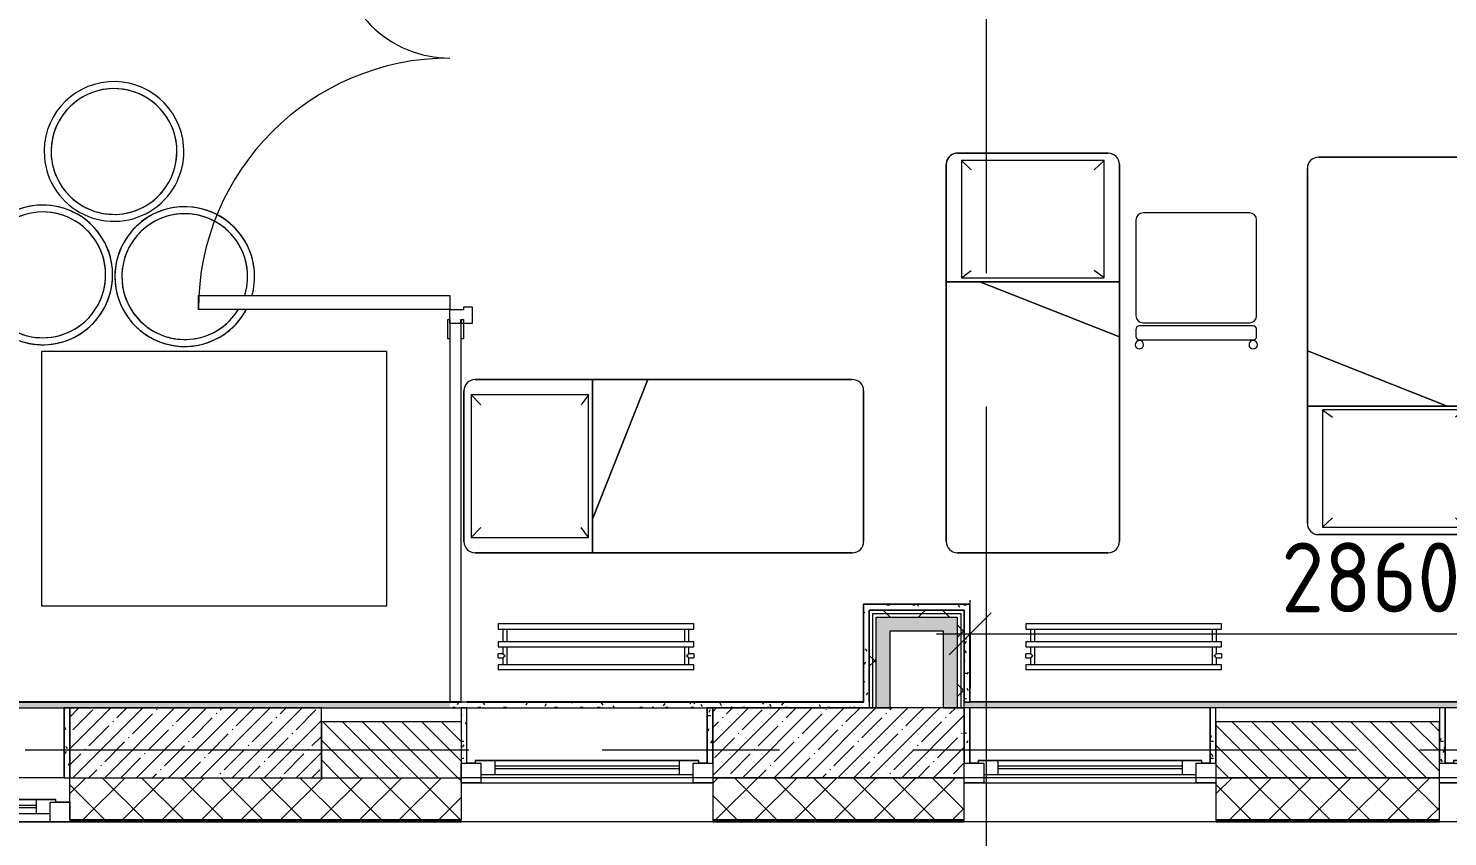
# Model space of a CAD drawing. Header units: millimetres. Extents: x 81609 to 272668, y -8553 to 29000.
# Drawn here: x 117782 to 122859, y -311 to 2581 of the extents above; entities that cross this region are included whole.
import ezdxf

# ---------------------------------------------------------------- set-up
doc = ezdxf.new("R2010")
doc.units = ezdxf.units.MM
doc.linetypes.add('Осевая', pattern=[3175, 635, -476.25, 1587.5, -476.25])
for name, color, linetype, lineweight in [('A-ANNO-DIMS', 7, 'Continuous', 9), ('A-ANNO-DIMS-100', 7, 'Continuous', 9), ('A-DOOR', 7, 'Continuous', 9), ('A-DOOR-1', 7, 'Continuous', 13), ('A-DOOR-FRAM', 7, 'Continuous', 13), ('A-GLAZ', 7, 'Continuous', 9), ('A-GLAZ-1', 7, 'Continuous', 13), ('A-WALL', 7, 'Continuous', 9), ('I-WALL', 7, 'Continuous', 9), ('M-EQPM', 7, 'Continuous', 9), ('S-COLS', 7, 'Continuous', 9), ('Оси', 7, 'Continuous', 9), ('Оси-2', 7, 'Осевая', 9)]:
    doc.layers.add(name, color=color, linetype=linetype, lineweight=lineweight)
for name, color, linetype, lineweight, true_color in [('A-WALL-1', 7, 'Continuous', 9, 0x3c3c3c), ('A-WALL-FNSH-1', 7, 'Continuous', 9, 0x3c3c3c), ('I-FURN-1', 7, 'Continuous', 9, 0xf0f0f0)]:
    doc.layers.add(name, color=color, linetype=linetype, lineweight=lineweight, true_color=true_color)
doc.styles.add('ISOCPEUR', font='isocpeur.ttf', dxfattribs={"width": 0.9, "height": 250})
doc.dimstyles.new('ISO-2_5_0_9К_БОЛЬШОЙ', dxfattribs={"dimscale": 304.8, "dimtxt": 248.995294, "dimasz": 0.492126, "dimexe": 0.393701, "dimexo": 0.984252, "dimgap": 0, "dimtad": 1, "dimdec": 0, "dimrnd": 10, "dimzin": 0, "dimdsep": 46, "dimtxsty": 'ISOCPEUR', "dimblk1": 'OBLIQUE', "dimblk2": 'OBLIQUE', "dimsah": 1, "dimcen": 0.09, "dimdle": 0.393701, "dimazin": 0, "dimtfac": 1, "dimtdec": 4, "dimtix": 1, "dimtmove": 0, "dimatfit": 3, "dimfxl": 1, "dimtvp": 1, "dimtolj": 1, "dimtzin": 0, "dimarcsym": 2})
pattern_1 = [(45, (0, 0), (-57.024626, 57.024626), []), (45, (57.025, 0), (-57.024626, 57.024626), [100.806, -20.161, 3.353, -16.808])]
pattern_2 = [(0, (0, 0), (121.92, 30.48), [10.058, -81.382, 10.058, -81.382, -487.68]), (0, (0, 0), (121.92, 30.48), [-182.88, 10.058, -172.822, 10.058, -81.382, -213.36]), (0, (0, 0), (121.92, 30.48), [-457.2, 10.058, -50.902, 10.058, -142.342]), (120, (45.72, 15.24), (-87.356454, 90.345817), [10.058, -81.382, 10.058, -81.382, -487.68]), (120, (45.72, 15.24), (-87.356454, 90.345817), [-182.88, 10.058, -172.822, 10.058, -81.382, -213.36]), (120, (45.72, 15.24), (-87.356454, 90.345817), [-457.2, 10.058, -50.902, 10.058, -142.342]), (240, (60.96, 76.2), (-34.563546, -120.825817), [10.058, -81.382, 10.058, -81.382, -487.68]), (240, (60.96, 76.2), (-34.563546, -120.825817), [-182.88, 10.058, -172.822, 10.058, -81.382, -213.36]), (240, (60.96, 76.2), (-34.563546, -120.825817), [-457.2, 10.058, -50.902, 10.058, -142.342])]
pattern_3 = [(45, (0, 0), (-106.06602, 106.06602), []), (135, (0, 0), (-106.06602, -106.06602), [])]

# ---------------------------------------------------------------- blocks, each defined once
blk = doc.blocks.new('120_Окно_СКБ_1Ст - 120_Окно_СКБ_1Ст 900х2500_h_ с форточкой-22876038-План размещения напольных электротехнических лючков и розеток 2 этажа в осях 23-33')
at = {"layer": 'A-GLAZ'}
for p, q in [((450, -57), (-450, -57)), ((-430, -127), (-400, -127)), ((-330, -107), (330, -107)), ((330, -117), (-330, -117)), ((400, -127), (430, -127))]:
    blk.add_line(p, q, dxfattribs=at)
at = {"layer": 'A-GLAZ-1'}
for p, q in [((-450, -127), (-450, -57)), ((-450, -57), (-380, -57)), ((-380, -57), (-380, -127)), ((380, -87), (-380, -87)), ((-380, -87), (-380, -127)), ((-330, -137), (-330, -87)), ((330, -137), (330, -87)), ((380, -127), (380, -57)), ((380, -57), (450, -57)), ((380, -127), (380, -87)), ((450, -57), (450, -127)), ((-380, -127), (-450, -127)), ((-380, -127), (-400, -127)), ((-400, -127), (-400, -137)), ((-400, -137), (400, -137)), ((400, -137), (-400, -137)), ((450, -127), (380, -127)), ((400, -127), (380, -127)), ((400, -137), (400, -127))]:
    blk.add_line(p, q, dxfattribs=at)
blk = doc.blocks.new('120_Окно_СКБ_1Ст - 120_Окно_СКБ_1Ст 900х2500_h_ с форточкой-V2-План размещения напольных электротехнических лючков и розеток 2 этажа в осях 23-33')
at = {"layer": 'A-GLAZ'}
for p, q in [((450, -57), (-450, -57)), ((-430, -127), (-400, -127)), ((-330, -107), (330, -107)), ((330, -117), (-330, -117)), ((400, -127), (430, -127))]:
    blk.add_line(p, q, dxfattribs=at)
at = {"layer": 'A-GLAZ-1'}
for p, q in [((-450, -127), (-450, -57)), ((-450, -57), (-380, -57)), ((-380, -57), (-380, -127)), ((380, -87), (-380, -87)), ((-380, -87), (-380, -127)), ((-330, -137), (-330, -87)), ((330, -137), (330, -87)), ((380, -127), (380, -57)), ((380, -57), (450, -57)), ((380, -127), (380, -87)), ((450, -57), (450, -127)), ((-380, -127), (-450, -127)), ((-380, -127), (-400, -127)), ((-400, -127), (-400, -137)), ((-400, -137), (400, -137)), ((400, -137), (-400, -137)), ((450, -127), (380, -127)), ((400, -127), (380, -127)), ((400, -137), (400, -127))]:
    blk.add_line(p, q, dxfattribs=at)
blk = doc.blocks.new('120_Окно_СКБ_2Ст_Фрамуга сверху - 120_Окно_СКБ_2Ст_2300х2500_h_ ДОО-22877051-План размещения напольных электротехнических лючков и розеток 2 этажа в осях 23-33')
at = {"layer": 'A-GLAZ'}
for p, q in [((1150, 83), (-1150, 83)), ((-1080, 83), (1080, 83)), ((-1150, 13), (-1100, 13)), ((-1030, 33), (470, 33)), ((470, 23), (-1030, 23)), ((540, 13), (570, 13)), ((540, 13), (570, 13)), ((640, 33), (1030, 33)), ((1030, 23), (640, 23)), ((1100, 13), (1150, 13))]:
    blk.add_line(p, q, dxfattribs=at)
at = {"layer": 'A-GLAZ-1'}
for p, q in [((-1150, 13), (-1150, 83)), ((-1150, 83), (-1080, 83)), ((-1080, 83), (-1080, 13)), ((520, 53), (-1080, 53)), ((-1080, 53), (-1080, 13)), ((-1030, 3), (-1030, 53)), ((470, 3), (470, 53)), ((520, 13), (520, 83)), ((520, 83), (590, 83)), ((520, 13), (520, 53)), ((590, 83), (590, 13)), ((1080, 53), (590, 53)), ((590, 53), (590, 13)), ((640, 3), (640, 53)), ((1030, 3), (1030, 53)), ((1080, 13), (1080, 83)), ((1080, 83), (1150, 83)), ((1080, 13), (1080, 53)), ((1150, 83), (1150, 13)), ((-1080, 13), (-1150, 13)), ((-1080, 13), (-1100, 13)), ((-1100, 13), (-1100, 3)), ((-1100, 3), (540, 3)), ((540, 3), (-1100, 3)), ((590, 13), (520, 13)), ((540, 13), (520, 13)), ((540, 3), (540, 13)), ((590, 13), (570, 13)), ((570, 13), (570, 3)), ((570, 3), (1100, 3)), ((1100, 3), (570, 3)), ((1150, 13), (1080, 13)), ((1100, 13), (1080, 13)), ((1100, 3), (1100, 13))]:
    blk.add_line(p, q, dxfattribs=at)
blk = doc.blocks.new('120_Окно_СКБ_1Ст - 120_Окно_СКБ_1Ст 900х2500_h_ с форточкой-V4-План размещения напольных электротехнических лючков и розеток 2 этажа в осях 23-33')
at = {"layer": 'A-GLAZ'}
for p, q in [((450, -57), (-450, -57)), ((-430, -127), (-400, -127)), ((-330, -107), (330, -107)), ((330, -117), (-330, -117)), ((400, -127), (430, -127))]:
    blk.add_line(p, q, dxfattribs=at)
at = {"layer": 'A-GLAZ-1'}
for p, q in [((-450, -127), (-450, -57)), ((-450, -57), (-380, -57)), ((-380, -57), (-380, -127)), ((380, -87), (-380, -87)), ((-380, -87), (-380, -127)), ((-330, -137), (-330, -87)), ((330, -137), (330, -87)), ((380, -127), (380, -57)), ((380, -57), (450, -57)), ((380, -127), (380, -87)), ((450, -57), (450, -127)), ((-380, -127), (-450, -127)), ((-380, -127), (-400, -127)), ((-400, -127), (-400, -137)), ((-400, -137), (400, -137)), ((400, -137), (-400, -137)), ((450, -127), (380, -127)), ((400, -127), (380, -127)), ((400, -137), (400, -127))]:
    blk.add_line(p, q, dxfattribs=at)
blk = doc.blocks.new('Стул Breuer - 1_189-25586788-План размещения напольных электротехнических лючков и розеток 2 этажа в осях 23-33')
at = {"layer": 'I-FURN-1'}
for p, q in [((-215.9, 215.9), (-215.9, -127)), ((190.5, 241.3), (-190.5, 241.3)), ((215.9, -127), (215.9, 215.9)), ((-215.9, -176.2), (-215.9, -200.8)), ((203.2, -163.5), (-203.2, -163.5)), ((-190.5, -152.4), (190.5, -152.4)), ((215.9, -200.8), (215.9, -176.2)), ((-203.2, -213.5), (203.2, -213.5))]:
    blk.add_line(p, q, dxfattribs=at)
for centre, radius, start, end in [((-190.5, 215.9), 25.4, 90, 180), ((190.5, 215.9), 25.4, 0, 90), ((-190.5, -127), 25.4, 180, 270), ((190.5, -127), 25.4, 270, 360), ((-203.2, -176.2), 12.7, 90, 180), ((-203.2, -200.8), 12.7, 180, 270), ((203.2, -176.2), 12.7, 360, 90), ((203.2, -200.8), 12.7, 270, 360), ((-203.5, -230.6), 15.1, 360, 180), ((-203.5, -230.6), 15.1, 180, 360), ((203.7, -230.6), 15.1, 360, 180), ((203.7, -230.6), 15.1, 180, 360)]:
    blk.add_arc(centre, radius, start, end, dxfattribs=at)
blk = doc.blocks.new('Bed - Small Sizes - 1_119-V51-План размещения напольных электротехнических лючков и розеток 2 этажа в осях 23-33')
at = {"layer": 'I-FURN-1'}
for p, q in [((247.3, 0), (-292.7, 0)), ((-292.7, 0), (247.3, 0)), ((247.3, 0), (-292.7, 0)), ((-292.7, 0), (247.3, 0)), ((-332.7, -40), (-332.7, -460)), ((-332.7, -460), (-332.7, -40)), ((-332.7, -40), (-332.7, -460)), ((-332.7, -460), (-332.7, -40)), ((-277.5, -26.2), (-242.7, -60)), ((232.5, -26.2), (-277.5, -26.2)), ((-277.5, -26.2), (-277.5, -446.2)), ((232.5, -26.2), (-277.5, -26.2)), ((-277.5, -26.2), (-277.5, -446.2)), ((232.5, -26.2), (197.3, -60)), ((232.5, -446.2), (232.5, -26.2)), ((232.5, -446.2), (232.5, -26.2)), ((287.3, -460), (287.3, -40)), ((287.3, -40), (287.3, -460)), ((287.3, -657.7), (287.3, -40)), ((287.3, -40), (287.3, -657.7)), ((-277.5, -446.2), (-242.7, -420)), ((-277.5, -446.2), (232.5, -446.2)), ((-277.5, -446.2), (232.5, -446.2)), ((232.5, -446.2), (197.3, -420)), ((-332.7, -460), (-212.7, -460)), ((-212.7, -460), (-332.7, -460)), ((-332.7, -460), (-332.7, -1390)), ((-332.7, -1390), (-332.7, -460)), ((-332.7, -460), (-212.7, -460)), ((-212.7, -460), (287.3, -460)), ((287.3, -460), (-212.7, -460)), ((287.3, -460), (-212.7, -460)), ((-212.7, -460), (287.3, -657.7)), ((287.3, -657.7), (-212.7, -460)), ((-212.7, -460), (287.3, -460)), ((-212.7, -460), (287.3, -657.7)), ((-212.7, -460), (287.3, -460)), ((287.3, -657.7), (287.3, -460)), ((287.3, -460), (287.3, -657.7)), ((287.3, -1390), (287.3, -657.7)), ((287.3, -657.7), (287.3, -1390)), ((-292.7, -1430), (247.3, -1430)), ((247.3, -1430), (-292.7, -1430))]:
    blk.add_line(p, q, dxfattribs=at)
for centre, start, end in [((-292.7, -40), 90, 180), ((-292.7, -40), 90, 180), ((247.3, -40), 360, 90), ((247.3, -40), 0, 90), ((-292.7, -40), 165, 180), ((-292.7, -40), 165, 180), ((-292.7, -40), 90, 165), ((-292.7, -40), 150, 165), ((-292.7, -40), 90, 150), ((247.3, -40), 0, 90), ((247.3, -40), 0, 90), ((-292.7, -1390), 180, 270), ((-292.7, -1390), 180, 270), ((247.3, -1390), 270, 0), ((247.3, -1390), 270, 0)]:
    blk.add_arc(centre, 40, start, end, dxfattribs=at)
blk = doc.blocks.new('Bed - Small Sizes - Single 6-V55-План размещения напольных электротехнических лючков и розеток 2 этажа в осях 23-33')
at = {"layer": 'I-FURN-1'}
for p, q in [((247.3, 0), (-292.7, 0)), ((-292.7, 0), (247.3, 0)), ((247.3, 0), (-292.7, 0)), ((-292.7, 0), (247.3, 0)), ((-332.7, -40), (-332.7, -410)), ((-332.7, -460), (-332.7, -40)), ((-332.7, -40), (-332.7, -460)), ((-332.7, -460), (-332.7, -40)), ((-277.5, -26.2), (-242.7, -60)), ((232.5, -26.2), (-277.5, -26.2)), ((-277.5, -26.2), (-277.5, -446.2)), ((232.5, -26.2), (-277.5, -26.2)), ((-277.5, -26.2), (-277.5, -446.2)), ((232.5, -26.2), (197.3, -60)), ((232.5, -446.2), (232.5, -26.2)), ((232.5, -446.2), (232.5, -26.2)), ((287.3, -460), (287.3, -40)), ((287.3, -40), (287.3, -460)), ((287.3, -657.7), (287.3, -40)), ((287.3, -40), (287.3, -657.7)), ((-332.7, -410), (-332.7, -460)), ((-277.5, -446.2), (-242.7, -420)), ((-277.5, -446.2), (232.5, -446.2)), ((-277.5, -446.2), (232.5, -446.2)), ((232.5, -446.2), (197.3, -420)), ((-332.7, -460), (-212.7, -460)), ((-212.7, -460), (-332.7, -460)), ((-332.7, -460), (-332.7, -607.7)), ((-332.7, -607.7), (-332.7, -460)), ((-332.7, -460), (-212.7, -460)), ((-212.7, -460), (287.3, -460)), ((287.3, -460), (-212.7, -460)), ((287.3, -460), (-212.7, -460)), ((-212.7, -460), (287.3, -657.7)), ((287.3, -657.7), (-212.7, -460)), ((-212.7, -460), (287.3, -460)), ((-212.7, -460), (287.3, -657.7)), ((-212.7, -460), (287.3, -460)), ((287.3, -657.7), (287.3, -460)), ((287.3, -460), (287.3, -657.7)), ((-332.7, -607.7), (-332.7, -1310)), ((-332.7, -1310), (-332.7, -607.7)), ((287.3, -1310), (287.3, -657.7)), ((287.3, -657.7), (287.3, -1310)), ((-292.7, -1350), (247.3, -1350)), ((247.3, -1350), (-292.7, -1350))]:
    blk.add_line(p, q, dxfattribs=at)
for centre, start, end in [((-292.7, -40), 90, 180), ((-292.7, -40), 90, 180), ((247.3, -40), 360, 90), ((247.3, -40), 0, 90), ((-292.7, -40), 90, 180), ((-292.7, -40), 90, 180), ((247.3, -40), 0, 90), ((247.3, -40), 0, 90), ((-292.7, -1310), 180, 270), ((-292.7, -1310), 180, 240), ((247.3, -1310), 270, 0), ((247.3, -1310), 270, 0), ((-292.7, -1310), 240, 270)]:
    blk.add_arc(centre, 40, start, end, dxfattribs=at)
blk = doc.blocks.new('Bed - Small Sizes - 1_119-V56-План размещения напольных электротехнических лючков и розеток 2 этажа в осях 23-33')
at = {"layer": 'I-FURN-1'}
for p, q in [((247.3, 0), (-292.7, 0)), ((-292.7, 0), (247.3, 0)), ((247.3, 0), (-292.7, 0)), ((-292.7, 0), (247.3, 0)), ((-332.7, -40), (-332.7, -460)), ((-332.7, -460), (-332.7, -40)), ((-332.7, -40), (-332.7, -460)), ((-332.7, -460), (-332.7, -40)), ((-277.5, -26.2), (-242.7, -60)), ((232.5, -26.2), (-277.5, -26.2)), ((-277.5, -26.2), (-277.5, -446.2)), ((232.5, -26.2), (-277.5, -26.2)), ((-277.5, -26.2), (-277.5, -446.2)), ((232.5, -26.2), (197.3, -60)), ((232.5, -446.2), (232.5, -26.2)), ((232.5, -446.2), (232.5, -26.2)), ((287.3, -460), (287.3, -40)), ((287.3, -40), (287.3, -460)), ((287.3, -657.7), (287.3, -40)), ((287.3, -40), (287.3, -657.7)), ((-277.5, -446.2), (-242.7, -420)), ((-277.5, -446.2), (232.5, -446.2)), ((-277.5, -446.2), (232.5, -446.2)), ((232.5, -446.2), (197.3, -420)), ((-332.7, -460), (-212.7, -460)), ((-212.7, -460), (-332.7, -460)), ((-332.7, -460), (-332.7, -1390)), ((-332.7, -1390), (-332.7, -460)), ((-332.7, -460), (-212.7, -460)), ((-212.7, -460), (287.3, -460)), ((287.3, -460), (-212.7, -460)), ((287.3, -460), (-212.7, -460)), ((-212.7, -460), (287.3, -657.7)), ((287.3, -657.7), (-212.7, -460)), ((-212.7, -460), (287.3, -460)), ((-212.7, -460), (287.3, -657.7)), ((-212.7, -460), (287.3, -460)), ((287.3, -657.7), (287.3, -460)), ((287.3, -460), (287.3, -657.7)), ((287.3, -1390), (287.3, -657.7)), ((287.3, -657.7), (287.3, -1390)), ((-292.7, -1430), (247.3, -1430)), ((247.3, -1430), (-292.7, -1430))]:
    blk.add_line(p, q, dxfattribs=at)
for centre, start, end in [((-292.7, -40), 90, 180), ((-292.7, -40), 90, 180), ((247.3, -40), 360, 90), ((247.3, -40), 0, 90), ((-292.7, -40), 90, 180), ((-292.7, -40), 90, 180), ((247.3, -40), 0, 90), ((247.3, -40), 0, 90), ((-292.7, -1390), 180, 270), ((-292.7, -1390), 180, 270), ((247.3, -1390), 270, 0), ((247.3, -1390), 270, 0)]:
    blk.add_arc(centre, 40, start, end, dxfattribs=at)
blk = doc.blocks.new('Стол базовый прямоугольный - 1_146-25586992-План размещения напольных электротехнических лючков и розеток 2 этажа в осях 23-33')
at = {"layer": 'I-FURN-1'}
for p, q in [((617.5, 455), (-617.5, 455)), ((-617.5, 455), (-617.5, -455)), ((617.5, -455), (617.5, 455)), ((-617.5, -455), (617.5, -455))]:
    blk.add_line(p, q, dxfattribs=at)
blk = doc.blocks.new('ПУФ1 - 500_500 2-V101-План размещения напольных электротехнических лючков и розеток 2 этажа в осях 23-33')
at = {"layer": 'I-FURN-1'}
for radius, start, end in [(250, 360, 180), (225, 0, 180), (225, 360, 141.4286), (250, 102.8571, 128.5714), (250, 0, 102.8571), (250, 128.5714, 180), (225, 141.4286, 167.1429), (250, 180, 360), (250, 180, 334.2857), (225, 167.1429, 180), (225, 180, 205.7143), (225, 180, 360), (225, 334.2857, 360), (250, 334.2857, 360), (225, 205.7143, 334.2857)]:
    blk.add_arc((0, 0), radius, start, end, dxfattribs=at)
blk = doc.blocks.new('ПУФ1 - 500_500 2-V102-План размещения напольных электротехнических лючков и розеток 2 этажа в осях 23-33')
at = {"layer": 'I-FURN-1'}
for radius, start, end in [(250, 360, 180), (250, 0, 180), (225, 0, 180), (225, 90, 115.7143), (225, 64.2857, 90), (225, 115.7143, 141.4286), (225, 25.7143, 64.2857), (225, 141.4286, 180), (225, 360, 25.7143), (250, 180, 360), (225, 180, 334.2857), (225, 180, 360), (225, 334.2857, 360), (250, 180, 360)]:
    blk.add_arc((0, 0), radius, start, end, dxfattribs=at)
blk = doc.blocks.new('ПУФ1 - 500_500 2-V103-План размещения напольных электротехнических лючков и розеток 2 этажа в осях 23-33')
at = {"layer": 'I-FURN-1'}
for radius, start, end in [(250, 360, 146.9633), (225, 90, 143.5665), (225, 0, 143.5665), (250, 115.7143, 128.5714), (250, 77.1429, 115.7143), (225, 360, 90), (250, 64.2857, 77.1429), (250, 51.4286, 64.2857), (250, 141.4286, 146.9633), (250, 128.5714, 141.4286), (250, 38.5714, 51.4286), (250, 12.8571, 38.5714), (250, 159.4398, 180), (250, 159.4398, 180), (225, 157.644, 180), (225, 157.644, 180), (250, 0, 12.8571), (250, 180, 360), (250, 180, 231.4286), (225, 180, 192.8571), (225, 180, 360), (225, 295.7143, 360), (225, 192.8571, 295.7143), (250, 231.4286, 360)]:
    blk.add_arc((0, 0), radius, start, end, dxfattribs=at)
blk = doc.blocks.new('radiator_prado_classic_z_tip_30_po exemplyaru - Classic Z Тип 30-300-31134001-План размещения напольных электротехнических лючков и розеток 2 этажа в осях 23-33')
at = {"layer": 'M-EQPM'}
for p, q in [((0, 228), (0, 210)), ((700, 228), (0, 228)), ((0, 210), (700, 210)), ((17.5, 210), (17.5, 164)), ((32.5, 164), (32.5, 210)), ((667.5, 210), (667.5, 164)), ((682.5, 164), (682.5, 210)), ((700, 210), (700, 228)), ((700, 164), (0, 164)), ((0, 164), (0, 146)), ((700, 146), (700, 164)), ((0, 146), (700, 146)), ((17.5, 121.5), (0, 121.5)), ((17.5, 121.5), (0, 121.5)), ((0, 121.5), (0, 121.2)), ((0, 106.5), (0, 121.5)), ((0, 121.2), (0, 121.2)), ((0, 106.8), (0, 106.5)), ((0, 106.8), (0, 106.8)), ((0, 106.5), (17.5, 106.5)), ((0, 106.5), (17.5, 106.5)), ((17.5, 146), (17.5, 121.5)), ((17.5, 106.5), (17.5, 82)), ((32.5, 82), (32.5, 146)), ((667.5, 146), (667.5, 82)), ((682.5, 121.5), (682.5, 146)), ((700, 121.5), (682.5, 121.5)), ((700, 121.5), (682.5, 121.5)), ((682.5, 82), (682.5, 106.5)), ((682.5, 106.5), (700, 106.5)), ((682.5, 106.5), (700, 106.5)), ((700, 121.5), (700, 106.5)), ((700, 121.2), (700, 121.5)), ((700, 121.5), (700, 121.2)), ((700, 121.2), (700, 121.5)), ((700, 106.5), (700, 106.8)), ((700, 106.8), (700, 106.5)), ((700, 106.5), (700, 106.8)), ((700, 82), (0, 82)), ((0, 82), (0, 64)), ((700, 64), (0, 64)), ((700, 64), (700, 82))]:
    blk.add_line(p, q, dxfattribs=at)
for points, knots in [([(25, 114), (24.5, 114.5), (23.6, 115.4), (22.4, 116.6), (21.6, 117.4), (21.1, 117.9), (20.8, 118.2), (20.5, 118.5), (20.2, 118.8), (19.8, 119.1), (19.6, 119.4), (19.3, 119.7), (19, 120), (18.7, 120.3), (18.5, 120.5), (18.3, 120.7), (18.1, 120.9), (17.9, 121.1), (17.8, 121.2), (17.7, 121.3), (17.5, 121.5), (17.5, 121.5), (17.5, 121.5)], [0, 0, 0, 0, 0.142857, 0.285714, 0.357143, 0.392857, 0.428571, 0.464286, 0.5, 0.535714, 0.571429, 0.607143, 0.642857, 0.678571, 0.714286, 0.75, 0.785714, 0.821429, 0.857143, 0.892857, 0.928571, 1, 1, 1, 1]), ([(17.5, 106.5), (17.5, 106.5), (17.5, 106.5), (17.7, 106.7), (17.8, 106.8), (17.9, 106.9), (18.1, 107.1), (18.3, 107.3), (18.5, 107.5), (18.7, 107.7), (19, 108), (19.3, 108.3), (19.6, 108.6), (19.8, 108.9), (20.3, 109.3), (20.7, 109.7), (21.1, 110.1), (21.6, 110.6), (22.4, 111.4), (23.6, 112.6), (24.5, 113.5), (25, 114)], [0, 0, 0, 0, 0.071429, 0.107143, 0.142857, 0.178571, 0.214286, 0.25, 0.285714, 0.321429, 0.357143, 0.392857, 0.428571, 0.464286, 0.5, 0.571429, 0.607143, 0.642857, 0.714286, 0.857143, 1, 1, 1, 1]), ([(675, 114), (675.5, 114.5), (676.4, 115.4), (677.6, 116.6), (678.4, 117.4), (678.9, 117.9), (679.2, 118.2), (679.5, 118.5), (679.8, 118.8), (680.1, 119.2), (680.4, 119.4), (680.7, 119.7), (681, 120), (681.3, 120.3), (681.5, 120.5), (681.7, 120.7), (681.9, 120.9), (682.1, 121.1), (682.2, 121.2), (682.3, 121.3), (682.5, 121.5), (682.5, 121.5), (682.5, 121.5)], [0, 0, 0, 0, 0.142857, 0.285714, 0.357143, 0.392857, 0.428571, 0.464286, 0.5, 0.535714, 0.571429, 0.607143, 0.642857, 0.678571, 0.714286, 0.75, 0.785714, 0.821429, 0.857143, 0.892857, 0.928571, 1, 1, 1, 1]), ([(682.5, 106.5), (682.5, 106.5), (682.5, 106.5), (682.3, 106.7), (682.2, 106.8), (682.1, 106.9), (681.9, 107.1), (681.7, 107.3), (681.5, 107.5), (681.3, 107.7), (681, 108), (680.7, 108.3), (680.4, 108.6), (680.1, 108.8), (679.7, 109.3), (679.3, 109.7), (678.9, 110.1), (678.4, 110.6), (677.6, 111.4), (676.4, 112.6), (675.5, 113.5), (675, 114)], [0, 0, 0, 0, 0.071429, 0.107143, 0.142857, 0.178571, 0.214286, 0.25, 0.285714, 0.321429, 0.357143, 0.392857, 0.428571, 0.464286, 0.5, 0.571429, 0.607143, 0.642857, 0.714286, 0.857143, 1, 1, 1, 1])]:
    blk.add_open_spline(points, degree=3, knots=knots, dxfattribs=at)
blk = doc.blocks.new('110_Дверь_СКБ_2Ст - Д-5_п__в составе перегородки _не входит в спец__-32680317-План размещения напольных электротехнических лючков и розеток 2 этажа в осях 23-33')
at = {"layer": 'A-DOOR'}
for centre, radius, start, end in [((-637.5, -20), 400, 270, 0), ((662.5, -20), 900, 180, 270)]:
    blk.add_arc(centre, radius, start, end, dxfattribs=at)
at = {"layer": 'A-DOOR-1'}
for p, q in [((-637.5, -20), (-587.5, -20)), ((-637.5, -420), (-637.5, -20)), ((-587.5, -20), (-587.5, -420)), ((612.5, -20), (662.5, -20)), ((612.5, -920), (612.5, -20)), ((662.5, -20), (662.5, -920)), ((-587.5, -420), (-637.5, -420)), ((662.5, -920), (612.5, -920))]:
    blk.add_line(p, q, dxfattribs=at)
at = {"layer": 'A-DOOR-FRAM'}
for p, q in [((-687.5, 60), (-627.5, 60)), ((-687.5, -20), (-687.5, 60)), ((-627.5, 60), (-627.5, 30)), ((652.5, 60), (712.5, 60)), ((652.5, 30), (652.5, 60)), ((712.5, 60), (712.5, -20)), ((-742.5, 28), (-672.5, 28)), ((-742.5, 20), (-742.5, 28)), ((-672.5, 20), (-742.5, 20)), ((-687.5, 20), (-672.5, 20)), ((-687.5, 19), (-687.5, 20)), ((-672.5, 19), (-687.5, 19)), ((-672.5, 28), (-672.5, 20)), ((-672.5, 20), (-672.5, 19)), ((-637.5, 30), (-637.5, -20)), ((-627.5, 30), (-637.5, 30)), ((662.5, 30), (652.5, 30)), ((662.5, -20), (662.5, 30)), ((697.5, 20), (697.5, 28)), ((697.5, 28), (767.5, 28)), ((697.5, 19), (697.5, 20)), ((697.5, 20), (712.5, 20)), ((767.5, 20), (697.5, 20)), ((712.5, 19), (697.5, 19)), ((712.5, 20), (712.5, 19)), ((767.5, 28), (767.5, 20)), ((-742.5, -20), (-672.5, -20)), ((-742.5, -28), (-742.5, -20)), ((-672.5, -28), (-742.5, -28)), ((-637.5, -20), (-687.5, -20)), ((-672.5, -20), (-672.5, -28)), ((712.5, -20), (662.5, -20)), ((697.5, -28), (697.5, -20)), ((697.5, -20), (767.5, -20)), ((767.5, -28), (697.5, -28)), ((767.5, -20), (767.5, -28))]:
    blk.add_line(p, q, dxfattribs=at)
blk = doc.blocks.new('DIMBLOCK39-План размещения напольных электротехнических лючков и розеток 2 этажа в осях 23-33')
at = {"layer": 'A-ANNO-DIMS-100'}
for p, q in [((124009.1, 630), (124009.1, 295.1)), ((124009.1, 415.1), (124009.1, 630)), ((121151, 220), (121151, 535.1)), ((121031, 415.1), (124129.1, 415.1)), ((121151, 415.1), (121151, 220))]:
    blk.add_line(p, q, dxfattribs=at)
at = {"layer": 'A-ANNO-DIMS-100', "lineweight": 20}
for p, q in [((121151, 415.1), (121226, 490.1)), ((124009.1, 415.1), (124084.1, 490.1)), ((121151, 415.1), (121076, 340.1)), ((124009.1, 415.1), (123934.1, 340.1))]:
    blk.add_line(p, q, dxfattribs=at)
at = {"layer": 'A-ANNO-DIMS-100', "color": 0, "insert": (122264, 741.7), "char_height": 250, "width": 758.478, "attachment_point": 1, "line_spacing_factor": 1.149209, "style": 'ISOCPEUR'}
blk.add_mtext('2860', dxfattribs=at)
blk = doc.blocks.new('_Oblique')
at = {"color": 0, "linetype": 'ByBlock', "lineweight": -2}
blk.add_line((-0.5, -0.5), (0.5, 0.5), dxfattribs=at)

msp = doc.modelspace()

# ---------------------------------------------------------------- hatches: boundary and pattern name
at = {"layer": 'A-WALL'}
h = msp.add_hatch(dxfattribs=at)
h.set_pattern_fill('FP_3', color=256, style=0, pattern_type=2)
h.set_pattern_definition([(135, (0, 0), (-35.35534, -35.35534), [])])
h.paths.add_polyline_path([(122030, -100), (122830, -100), (122830, 100), (122030, 100)])
h.paths.add_polyline_path([(119330, -100), (119330, 100), (118830, 100), (118830, -100), (119155.3, -100)])
h.paths.add_polyline_path([(113430, -100), (113680, -100), (113680, 100), (113430, 100)])
h.paths.add_polyline_path([(114580, -100), (115630, -100), (115630, 100), (114580, 100)])
h.paths.add_polyline_path([(109123.6, -100), (110230, -100), (110230, 100), (108930, 100), (108930, -100)])
h.paths.add_polyline_path([(104593.2, -100), (104830, -100), (104830, 100), (103780, 100), (103780, -100), (103945.9, -100)])
h.paths.add_polyline_path([(102880, -100), (102880, 100), (102630, 100), (102630, -100), (102651.5, -100)])
h.paths.add_polyline_path([(101033.5, -100), (101730, -100), (101730, 100), (100830, 100), (100830, -100)])
h.paths.add_polyline_path([(97473.9, -100), (99030, -100), (99030, 100), (95680, 100), (95680, -100), (97150.3, -100)])
h.paths.add_polyline_path([(94780, -100), (94780, 100), (94530, 100), (94530, -100)])
h.paths.add_polyline_path([(92730, -100), (92730, 100), (91930, 100), (91930, -100), (92619.8, -100)])
h = msp.add_hatch(dxfattribs=at)
h.set_pattern_fill('FP_1', color=256, style=0, pattern_type=2)
h.set_pattern_definition([(45, (0, 0), (-70.71068, 70.71068), []), (135, (0, 0), (-70.71068, -70.71068), [])])
h.paths.add_polyline_path([(125080, -250), (125080, -100), (123730, -100), (123730, -250)])
h.paths.add_polyline_path([(122830, -250), (122830, -100), (122030, -100), (122030, -250)])
h.paths.add_polyline_path([(120773.4, -250), (121130, -250), (121130, -100), (120230, -100), (120230, -250)])
h.paths.add_polyline_path([(117930, -250), (119330, -250), (119330, -100), (117930, -100), (117930, -126)])
h.paths.add_polyline_path([(115630, -250), (115630, -100), (114580, -100), (114580, -250), (115595.7, -250)])
h.paths.add_polyline_path([(112530, -250), (113680, -250), (113680, -100), (112530, -100), (112530, -126)])
h.paths.add_polyline_path([(110230, -250), (110230, -100), (108930, -100), (108930, -250)])
h.paths.add_polyline_path([(107130, -250), (108030, -250), (108030, -100), (107130, -100), (107130, -126)])
h.paths.add_polyline_path([(104830, -250), (104830, -100), (103780, -100), (103780, -250)])
h.paths.add_polyline_path([(102880, -250), (102880, -100), (100830, -100), (100830, -250)])
h.paths.add_polyline_path([(99930, -250), (99930, -100), (95680, -100), (95680, -250)])
h.paths.add_polyline_path([(93630, -250), (94780, -250), (94780, -100), (93630, -100), (93630, -126)])
h.paths.add_polyline_path([(92730, -250), (92730, -100), (91930, -100), (91930, -250)])
h.paths.add_polyline_path([(91030, -250), (91030, -100), (89210, -100), (89210, -250), (89707.4, -250)])
at = {"layer": 'I-WALL'}
h = msp.add_hatch(dxfattribs=at)
h.set_pattern_fill('FP_41', color=256, style=0, pattern_type=2)
h.set_pattern_definition(pattern_2)
h.paths.add_polyline_path([(120790, 170), (120790, 520), (120770, 520), (120770, 170), (120773.4, 170)])
h = msp.add_hatch(dxfattribs=at)
h.set_pattern_fill('FP_41', color=256, style=0, pattern_type=2)
h.set_pattern_definition(pattern_2)
h.paths.add_polyline_path([(121130, 500), (121150, 500), (121150, 520), (120790, 520), (120790, 500), (121097, 500)])
h = msp.add_hatch(dxfattribs=at)
h.set_pattern_fill('FP_42', color=256, style=0, pattern_type=2)
h.set_pattern_definition(pattern_3)
h.paths.add_polyline_path([(121117.5, 487.5), (121117.5, 500), (120790, 500), (120790, 487.5), (121105, 487.5)])
h = msp.add_hatch(dxfattribs=at)
h.set_pattern_fill('FP_42', color=256, style=0, pattern_type=2)
h.set_pattern_definition(pattern_3)
h.paths.add_polyline_path([(120802.5, 150), (120802.5, 487.5), (120790, 487.5), (120790, 150)])
h = msp.add_hatch(dxfattribs=at)
h.set_pattern_fill('FP_42', color=256, style=0, pattern_type=2)
h.set_pattern_definition(pattern_3)
h.paths.add_polyline_path([(121055, 475), (121105, 475), (121105, 487.5), (120802.5, 487.5), (120802.5, 475), (120815, 475)])
h = msp.add_hatch(dxfattribs=at)
h.set_pattern_fill('FP_42', color=256, style=0, pattern_type=2)
h.set_pattern_definition(pattern_3)
h.paths.add_polyline_path([(120802.5, 150), (120815, 150), (120815, 475), (120802.5, 475), (120802.5, 395.7)])
for points in [[(121055, 425), (121055, 475), (120815, 475), (120815, 425), (120865, 425)], [(121097, 150), (121105, 150), (121105, 475), (121055, 475), (121055, 150)], [(120865, 150), (120865, 425), (120815, 425), (120815, 150)]]:
    msp.add_hatch(color=256, dxfattribs=at).paths.add_polyline_path(points)
h = msp.add_hatch(dxfattribs=at)
h.set_pattern_fill('FP_42', color=256, style=0, pattern_type=2)
h.set_pattern_definition(pattern_3)
h.paths.add_polyline_path([(121105, 150), (121117.5, 150), (121117.5, 487.5), (121105, 487.5), (121105, 395.7)])
h = msp.add_hatch(dxfattribs=at)
h.set_pattern_fill('FP_42', color=256, style=0, pattern_type=2)
h.set_pattern_definition(pattern_3)
h.paths.add_polyline_path([(121117.5, 150), (121130, 150), (121130, 500), (121117.5, 500), (121117.5, 395.7)])
h = msp.add_hatch(dxfattribs=at)
h.set_pattern_fill('FP_41', color=256, style=0, pattern_type=2)
h.set_pattern_definition(pattern_2)
h.paths.add_polyline_path([(121150, 170.5), (121150, 500), (121130, 500), (121130, 170.5)])
h = msp.add_hatch(dxfattribs=at)
h.set_pattern_fill('FP_41', color=256, style=0, pattern_type=2)
h.set_pattern_definition(pattern_2)
h.paths.add_polyline_path([(115650, 150), (119290, 150), (119290, 170), (115650, 170)])
h = msp.add_hatch(dxfattribs=at)
h.set_pattern_fill('FP_41', color=256, style=0, pattern_type=2)
h.set_pattern_definition(pattern_2)
h.paths.add_polyline_path([(120126.2, 150), (120790, 150), (120790, 170), (119290, 170), (119290, 150), (119802.6, 150)])
h = msp.add_hatch(dxfattribs=at)
h.set_pattern_fill('FP_41', color=256, style=0, pattern_type=2)
h.set_pattern_definition(pattern_2)
h.paths.add_polyline_path([(123524, 150), (124830, 150), (124830, 170), (121130, 170), (121130, 150), (123362.2, 150)])
h = msp.add_hatch(dxfattribs=at)
h.set_pattern_fill('FP_41', color=256, style=0, pattern_type=2)
h.set_pattern_definition(pattern_2)
h.paths.add_polyline_path([(117930, -100), (117930, 150), (117910, 150), (117910, -100)])
h = msp.add_hatch(dxfattribs=at)
h.set_pattern_fill('FP_41', color=256, style=0, pattern_type=2)
h.set_pattern_definition(pattern_2)
h.paths.add_polyline_path([(119350, -48), (119350, 150), (119330, 150), (119330, -48)])
h = msp.add_hatch(dxfattribs=at)
h.set_pattern_fill('FP_41', color=256, style=0, pattern_type=2)
h.set_pattern_definition(pattern_2)
h.paths.add_polyline_path([(120230, -48), (120230, 150), (120210, 150), (120210, -48)])
h = msp.add_hatch(dxfattribs=at)
h.set_pattern_fill('FP_41', color=256, style=0, pattern_type=2)
h.set_pattern_definition(pattern_2)
h.paths.add_polyline_path([(121150, -48), (121150, 150), (121130, 150), (121130, -48)])
h = msp.add_hatch(dxfattribs=at)
h.set_pattern_fill('FP_41', color=256, style=0, pattern_type=2)
h.set_pattern_definition(pattern_2)
h.paths.add_polyline_path([(122030, -48), (122030, 150), (122010, 150), (122010, -48)])
h = msp.add_hatch(dxfattribs=at)
h.set_pattern_fill('FP_41', color=256, style=0, pattern_type=2)
h.set_pattern_definition(pattern_2)
h.paths.add_polyline_path([(122850, -48), (122850, 150), (122830, 150), (122830, -48)])
at = {"layer": 'S-COLS'}
h = msp.add_hatch(dxfattribs=at)
h.set_pattern_fill('FP_2', color=256, style=0, pattern_type=2)
h.set_pattern_definition(pattern_1)
h.paths.add_polyline_path([(118184.5, -100), (118830, -100), (118830, 150), (117930, 150), (117930, -100)])
h = msp.add_hatch(dxfattribs=at)
h.set_pattern_fill('FP_2', color=256, style=0, pattern_type=2)
h.set_pattern_definition(pattern_1)
h.paths.add_polyline_path([(120449.8, -100), (121130, -100), (121130, 150), (120230, 150), (120230, -100)])

# ---------------------------------------------------------------- linework, layer by layer
at = {"layer": 'A-WALL'}
for p, q in [((120802.5, 487.5), (121117.5, 487.5)), ((120802.5, 150), (120802.5, 487.5)), ((120815, 475), (121105, 475)), ((120815, 150), (120815, 475)), ((121105, 475), (121105, 150)), ((121117.5, 487.5), (121117.5, 150)), ((118830, 100), (118830, -100)), ((117910, -100), (119330, -100)), ((118830, -100), (119330, -100)), ((122030, -100), (122830, -100)), ((122830, -100), (122030, -100)), ((117930, -250), (119330, -250)), ((117930, -253), (119330, -253)), ((120230, -250), (121130, -250)), ((120230, -253), (121130, -253)), ((122030, -250), (122830, -250)), ((122030, -253), (122830, -253)), ((117930, -258), (115630, -258)), ((120230, -258), (119330, -258)), ((122030, -258), (121130, -258)), ((123730, -258), (122830, -258))]:
    msp.add_line(p, q, dxfattribs=at)
at = {"layer": 'A-WALL-1'}
for p, q in [((119290, 1470), (119290, 170)), ((119330, 170), (119330, 1470)), ((121150, 520), (120770, 520)), ((121150, 170.5), (121150, 520)), ((121130, 500), (120790, 500)), ((120790, 500), (120790, 150)), ((120790, 170), (120790, 500)), ((120790, 500), (121130, 500)), ((121130, 150), (121130, 500)), ((121130, 500), (121130, 170.5)), ((120865, 425), (121055, 425)), ((120865, 150), (120865, 425)), ((121055, 425), (121055, 150)), ((120770, 170), (115650, 170)), ((120770, 171), (120770, 170)), ((121130, 170.5), (121150, 170.5)), ((124810, 170), (121130, 170)), ((115630, 150), (120865, 150)), ((117930, 150), (117910, 150)), ((117910, 150), (117910, -100)), ((117930, -250), (117930, 150)), ((119350, 150), (119330, 150)), ((119330, 150), (119330, -250)), ((119350, -48), (119350, 150)), ((120230, 150), (120210, 150)), ((120210, 150), (120210, -48)), ((120230, -48), (120230, 150)), ((121055, 150), (121130, 150)), ((124659.5, 150), (121130, 150)), ((121130, 150), (121130, -48)), ((121150, -48), (121150, 150)), ((122030, 150), (122010, 150)), ((122010, 150), (122010, -48)), ((122030, -48), (122030, 150)), ((122830, 150), (122830, -48)), ((122850, -48), (122850, 150)), ((119330, 100), (118830, 100)), ((122830, 100), (122030, 100)), ((122030, 100), (122030, -250)), ((122830, -250), (122830, 100)), ((119330, -48), (119350, -48)), ((120210, -48), (120230, -48)), ((121130, -48), (121150, -48)), ((122010, -48), (122030, -48)), ((122830, -48), (122850, -48)), ((121130, -100), (120230, -100)), ((120230, -100), (120230, -250)), ((121130, -250), (121130, -100))]:
    msp.add_line(p, q, dxfattribs=at)
at = {"layer": 'A-WALL-FNSH-1'}
for p, q in [((120769, 521), (120769, 171)), ((121151, 521), (120769, 521)), ((120770, 171), (120770, 520)), ((121151, 170.5), (121151, 521)), ((115650, 170), (119330.5, 170)), ((119330.5, 171), (115651, 171)), ((119330.5, 170), (119330.5, 171)), ((120769, 171), (119350.5, 171)), ((119350.5, 171), (119350.5, 170)), ((119350.5, 170), (120770.5, 170)), ((120770.5, 171), (120770, 171)), ((120770.5, 170), (120770.5, 171)), ((121150, 170.5), (121151, 170.5)), ((124809, 171), (121155, 171)), ((121155, 171), (121155, 170)), ((117910, 150), (117909, 150)), ((117909, 150), (117909, -100)), ((119351, 150), (119350, 150)), ((119351, -48), (119351, 150)), ((120210, 150), (120209, 150)), ((120209, 150), (120209, -48)), ((121151, -48), (121151, 150)), ((122010, 150), (122009, 150)), ((122009, 150), (122009, -48)), ((122851, -48), (122851, 150)), ((119350, -48), (119351, -48)), ((120209, -48), (120210, -48)), ((121150, -48), (121151, -48)), ((122009, -48), (122010, -48)), ((122850, -48), (122851, -48)), ((117909, -100), (117910, -100)), ((117930, -250), (117930, -258)), ((119330, -258), (119330, -250)), ((120230, -250), (120230, -258)), ((121130, -258), (121130, -250)), ((122030, -250), (122030, -258)), ((122830, -258), (122830, -250)), ((117930, -258), (119330, -258)), ((120230, -258), (121130, -258)), ((122030, -258), (122830, -258))]:
    msp.add_line(p, q, dxfattribs=at)
at = {"layer": 'I-WALL'}
for p, q in [((117909, -100), (115650, -100)), ((120230, -100), (119330, -100)), ((122030, -100), (121130, -100)), ((123730, -100), (122830, -100))]:
    msp.add_line(p, q, dxfattribs=at)
at = {"layer": 'S-COLS'}
for p, q in [((118830, 150), (117930, 150)), ((117930, 150), (117930, -100)), ((118830, 100), (118830, 150)), ((121130, 150), (120230, 150)), ((120230, 150), (120230, -100)), ((121130, -100), (121130, 150)), ((118830, -100), (118830, 100)), ((117930, -100), (118830, -100)), ((120230, -100), (121130, -100))]:
    msp.add_line(p, q, dxfattribs=at)
at = {"layer": 'Оси'}
for p, q in [((121210, -1906.3), (121210, 593.7)), ((122760, 0), (125260, 0))]:
    msp.add_line(p, q, dxfattribs=at)
at = {"layer": 'Оси-2'}
for p, q in [((121210, 593.7), (121210, 19415.1)), ((84909.3, 0), (122760, 0))]:
    msp.add_line(p, q, dxfattribs=at)

# ---------------------------------------------------------------- block references
at = {"layer": 'A-DOOR', "rotation": 270}
msp.add_blockref('110_Дверь_СКБ_2Ст - Д-5_п__в составе перегородки _не входит в спец__-32680317-План размещения напольных электротехнических лючков и розеток 2 этажа в осях 23-33', (119310, 2237.5), dxfattribs=at)
at = {"layer": 'A-GLAZ', "rotation": 180}
for name, p in [('120_Окно_СКБ_1Ст - 120_Окно_СКБ_1Ст 900х2500_h_ с форточкой-V2-План размещения напольных электротехнических лючков и розеток 2 этажа в осях 23-33', (119780, -175)), ('120_Окно_СКБ_1Ст - 120_Окно_СКБ_1Ст 900х2500_h_ с форточкой-22876038-План размещения напольных электротехнических лючков и розеток 2 этажа в осях 23-33', (121580, -175)), ('120_Окно_СКБ_1Ст - 120_Окно_СКБ_1Ст 900х2500_h_ с форточкой-V4-План размещения напольных электротехнических лючков и розеток 2 этажа в осях 23-33', (123280, -175)), ('120_Окно_СКБ_2Ст_Фрамуга сверху - 120_Окно_СКБ_2Ст_2300х2500_h_ ДОО-22877051-План размещения напольных электротехнических лючков и розеток 2 этажа в осях 23-33', (116780, -175))]:
    msp.add_blockref(name, p, dxfattribs=at)
at = {"layer": 'I-FURN-1'}
for name, p, rotation in [('ПУФ1 - 500_500 2-V102-План размещения напольных электротехнических лючков и розеток 2 этажа в осях 23-33', (118088.2, 2140.8), 184.6613193387897), ('Bed - Small Sizes - Single 6-V55-План размещения напольных электротехнических лючков и розеток 2 этажа в осях 23-33', (122644.6, 770), 180), ('ПУФ1 - 500_500 2-V101-План размещения напольных электротехнических лючков и розеток 2 этажа в осях 23-33', (117833.3, 1699.3), 184.6613193387897), ('ПУФ1 - 500_500 2-V103-План размещения напольных электротехнических лючков и розеток 2 этажа в осях 23-33', (118341.2, 1693.1), 184.6613193387897), ('Стол базовый прямоугольный - 1_146-25586992-План размещения напольных электротехнических лючков и розеток 2 этажа в осях 23-33', (118446.6, 969.7), 180), ('Bed - Small Sizes - 1_119-V56-План размещения напольных электротехнических лючков и розеток 2 этажа в осях 23-33', (119340, 1037.4), 89.99999999999967)]:
    msp.add_blockref(name, p, dxfattribs=dict(at, rotation=rotation))
for name, p in [('Bed - Small Sizes - 1_119-V51-План размещения напольных электротехнических лючков и розеток 2 этажа в осях 23-33', (121397.8, 2134.7)), ('Стул Breuer - 1_189-25586788-План размещения напольных электротехнических лючков и розеток 2 этажа в осях 23-33', (121960, 1680))]:
    msp.add_blockref(name, p, dxfattribs=at)
at = {"layer": 'M-EQPM'}
for p in [(119462, 222), (121349.7, 222)]:
    msp.add_blockref('radiator_prado_classic_z_tip_30_po exemplyaru - Classic Z Тип 30-300-31134001-План размещения напольных электротехнических лючков и розеток 2 этажа в осях 23-33', p, dxfattribs=at)

# ---------------------------------------------------------------- dimensions: what is measured, and where the dimension line sits
at = {"layer": 'A-ANNO-DIMS'}
dim = msp.add_linear_dim(base=(124009.1, 415.1), p1=(121151, 520), p2=(124009.1, 330), dimstyle='ISO-2_5_0_9К_БОЛЬШОЙ', override={"dimpost": '<>', "dimfxl": 2864.404614}, dxfattribs=at)
dim.commit()
dim.dimension.update_dxf_attribs({"geometry": 'DIMBLOCK39-План размещения напольных электротехнических лючков и розеток 2 этажа в осях 23-33', "text_midpoint": (122580, 540.1)})

doc.saveas('drawing.dxf')
